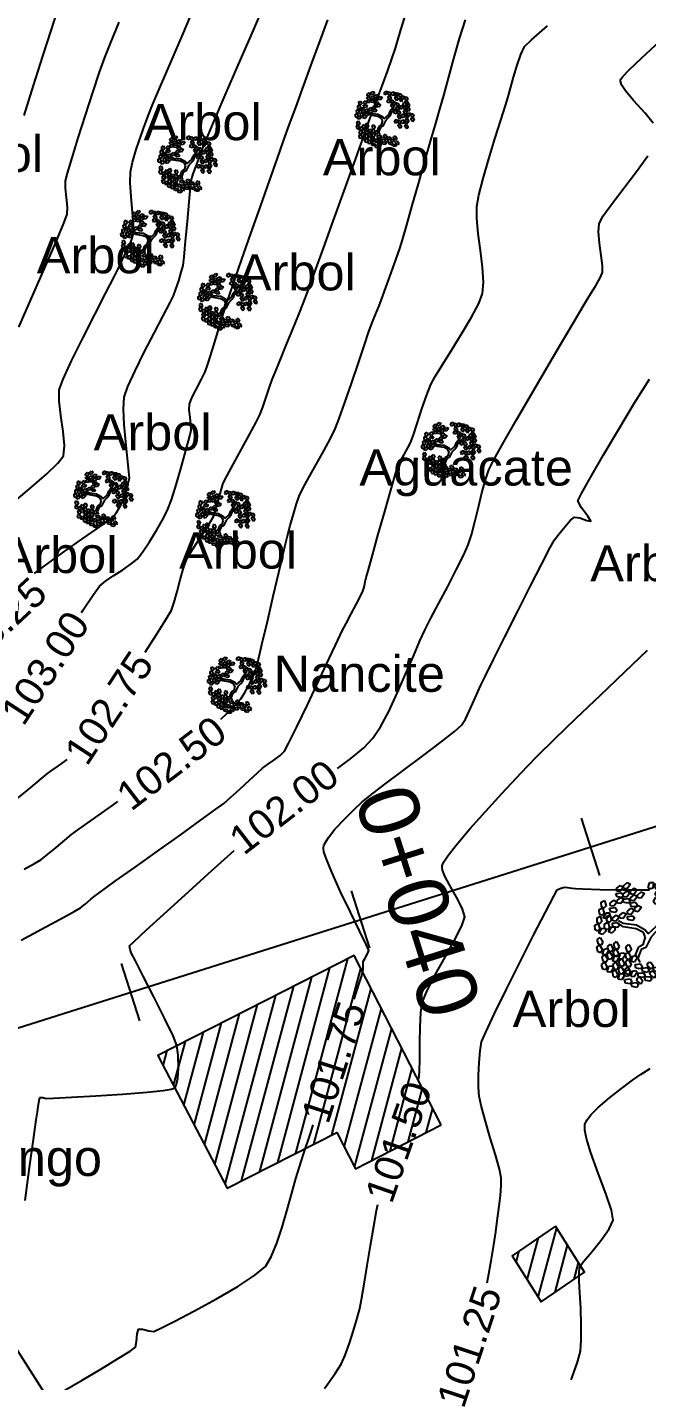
# Model space of a CAD drawing. Header units: millimetres. Extents: x 605578 to 606222, y 1311008 to 1311323.
# Drawn here: x 605721 to 605746.7, y 1311108.5 to 1311164.7 of the extents above; entities that cross this region are included whole.
import ezdxf
from ezdxf.enums import TextEntityAlignment as Align

# ---------------------------------------------------------------- set-up
doc = ezdxf.new("R2010")
doc.units = ezdxf.units.MM
doc.header["$LTSCALE"] = 0.0254
doc.header["$MEASUREMENT"] = 0
for name, color, linetype in [('ALINEACION 1', 4, 'Continuous'), ('ARBOL', 3, 'Continuous'), ('CASA', 4, 'Continuous'), ('CONT-MJR', 30, 'Continuous'), ('CONT-MNR', 56, 'Continuous'), ('PBASE', 3, 'Continuous'), ('STALBL', 5, 'Continuous'), ('TEXTO ARB', 7, 'Continuous')]:
    doc.layers.add(name, color=color, linetype=linetype)
doc.styles.add('CURVAS DE NIVEL', font='arial.ttf', dxfattribs={"height": 1.2})
doc.styles.add('ESTACION', font='arial.ttf', dxfattribs={"height": 2.5})
doc.styles.add('PI', font='arial.ttf', dxfattribs={"height": 2})
pattern_1 = [(75, (0, 0), (-0.60370364143, 0.1617619032), [])]

# ---------------------------------------------------------------- blocks, each defined once
blk = doc.blocks.new('sta_tic')
blk.add_line((0, -0.04165), (0, 0.04165))
blk = doc.blocks.new('lbl_tic')
blk.add_line((0, -0.04165), (0, 0.04165))
blk = doc.blocks.new('*U15')
at = {"layer": 'CONT-MJR', "elevation": 101, "flags": 128}
blk.add_lwpolyline([(605743.53, 1311108.543), (605743.571, 1311108.647), (605743.795, 1311109.277), (605743.917, 1311109.729), (605743.952, 1311110.188), (605743.95, 1311110.818), (605743.927, 1311111.51), (605743.894, 1311112.153), (605743.866, 1311112.639), (605743.856, 1311112.857), (605743.865, 1311112.99), (605743.883, 1311113.155), (605743.912, 1311113.282), (605744.059, 1311113.467), (605744.383, 1311113.85), (605744.77, 1311114.329), (605745.105, 1311114.801), (605745.273, 1311115.163), (605745.202, 1311115.577), (605744.969, 1311116.271), (605744.657, 1311117.11), (605744.352, 1311117.958), (605744.17, 1311118.552), (605744.099, 1311118.902), (605744.092, 1311119.074), (605744.103, 1311119.138), (605744.123, 1311119.196), (605744.192, 1311119.322), (605744.352, 1311119.532), (605744.653, 1311119.84), (605745.116, 1311120.241), (605745.613, 1311120.628), (605746.075, 1311120.965), (605746.432, 1311121.217), (605746.811, 1311121.452)], dxfattribs=at)
blk = doc.blocks.new('*U18')
at = {"layer": 'CONT-MNR', "elevation": 101.25, "flags": 128}
blk.add_lwpolyline([(605740.053, 1311112.566), (605740.093, 1311112.781), (605740.212, 1311113.47), (605740.32, 1311114.133), (605740.405, 1311114.681), (605740.454, 1311115.022), (605740.497, 1311115.34), (605740.55, 1311115.75), (605740.599, 1311116.19), (605740.631, 1311116.599), (605740.63, 1311116.914), (605740.553, 1311117.276), (605740.387, 1311117.87), (605740.177, 1311118.584), (605739.965, 1311119.305), (605739.795, 1311119.918), (605739.71, 1311120.311), (605739.689, 1311120.687), (605739.69, 1311121.177), (605739.712, 1311121.702), (605739.755, 1311122.187), (605739.818, 1311122.555), (605739.986, 1311122.961), (605740.353, 1311123.736), (605740.852, 1311124.751), (605741.415, 1311125.875), (605741.974, 1311126.98), (605742.462, 1311127.934), (605742.812, 1311128.608), (605742.956, 1311128.872), (605743.101, 1311128.935), (605743.26, 1311128.972), (605743.385, 1311128.963), (605743.566, 1311128.938), (605743.714, 1311128.923), (605744.012, 1311128.908), (605744.719, 1311128.881), (605745.69, 1311128.861), (605746.777, 1311128.869)], dxfattribs=at)
at = {"layer": 'CONT-MNR', "color": 2, "insert": (605739.314, 1311109.919, 101.25), "char_height": 1.2, "attachment_point": 5, "rotation": 71.7609, "style": 'CURVAS DE NIVEL'}
blk.add_mtext('{101.25}', dxfattribs=at)
blk = doc.blocks.new('*U22')
at = {"layer": 'CONT-MJR', "elevation": 101.5, "flags": 128}
for points in [[(605737.215, 1311121.019), (605737.241, 1311121.321), (605737.252, 1311121.875), (605737.256, 1311122.522), (605737.266, 1311123.183), (605737.298, 1311123.776), (605737.365, 1311124.222), (605737.557, 1311124.691), (605737.897, 1311125.34), (605738.304, 1311126.069), (605738.697, 1311126.78), (605738.995, 1311127.373), (605739.116, 1311127.747), (605739.017, 1311128.105), (605738.774, 1311128.569), (605738.487, 1311129.067), (605738.293, 1311129.438), (605738.202, 1311129.677), (605738.18, 1311129.808), (605738.182, 1311129.863), (605738.194, 1311129.906), (605738.252, 1311130.024), (605738.419, 1311130.273), (605738.763, 1311130.716), (605739.334, 1311131.391), (605739.99, 1311132.131), (605740.653, 1311132.861), (605741.249, 1311133.504), (605741.7, 1311133.985), (605742.139, 1311134.429), (605742.849, 1311135.124), (605743.744, 1311135.99), (605744.741, 1311136.948), (605745.753, 1311137.915), (605746.694, 1311138.814)], [(605733.305, 1311108.184), (605733.749, 1311108.802), (605734, 1311109.19), (605734.162, 1311109.56), (605734.339, 1311110.054), (605734.511, 1311110.592), (605734.659, 1311111.098), (605734.765, 1311111.492), (605734.842, 1311111.872), (605734.95, 1311112.502), (605735.079, 1311113.283), (605735.215, 1311114.117), (605735.346, 1311114.908), (605735.46, 1311115.557), (605735.513, 1311115.812)]]:
    blk.add_lwpolyline(points, dxfattribs=at)
at = {"layer": 'CONT-MJR', "color": 2, "insert": (605736.379, 1311118.41, 101.5), "char_height": 1.2, "attachment_point": 5, "rotation": 70.7112, "style": 'CURVAS DE NIVEL'}
blk.add_mtext('{101.50}', dxfattribs=at)
blk = doc.blocks.new('*U24')
at = {"layer": 'CONT-MNR', "elevation": 101.75, "flags": 128}
for points in [[(605734.533, 1311124.334), (605734.589, 1311124.505), (605734.808, 1311125.185), (605734.892, 1311125.457), (605734.9, 1311125.59), (605734.901, 1311125.758), (605734.913, 1311125.89), (605734.983, 1311126.027), (605735.088, 1311126.208), (605735.144, 1311126.355), (605735.037, 1311126.6), (605734.759, 1311127.168), (605734.381, 1311127.937), (605733.972, 1311128.788), (605733.602, 1311129.6), (605733.381, 1311130.142), (605733.282, 1311130.445), (605733.256, 1311130.583), (605733.257, 1311130.63), (605733.27, 1311130.688), (605733.324, 1311130.818), (605733.465, 1311131.044), (605733.736, 1311131.38), (605734.143, 1311131.815), (605734.546, 1311132.21), (605734.857, 1311132.505), (605735.196, 1311132.783), (605735.803, 1311133.247), (605736.567, 1311133.82), (605737.377, 1311134.426), (605738.124, 1311134.991), (605738.696, 1311135.439), (605738.983, 1311135.694), (605739.145, 1311135.952), (605739.321, 1311136.31), (605739.496, 1311136.706), (605739.655, 1311137.078), (605739.784, 1311137.363), (605739.961, 1311137.718), (605740.315, 1311138.427), (605740.787, 1311139.368), (605741.318, 1311140.423), (605741.848, 1311141.472), (605742.317, 1311142.394), (605742.665, 1311143.07), (605742.834, 1311143.38), (605743.013, 1311143.621), (605743.264, 1311143.927), (605743.51, 1311144.198), (605743.671, 1311144.331), (605743.893, 1311144.293), (605744.181, 1311144.193), (605744.345, 1311144.166), (605744.225, 1311144.366), (605743.961, 1311144.716), (605743.814, 1311145.005), (605743.954, 1311145.303), (605744.33, 1311145.976), (605744.871, 1311146.906), (605745.505, 1311147.975), (605746.163, 1311149.065), (605746.774, 1311150.057)], [(605722.539, 1311108.114), (605723.259, 1311108.526), (605724.025, 1311108.979), (605724.723, 1311109.404), (605725.239, 1311109.732), (605725.461, 1311109.893), (605725.515, 1311110.131), (605725.538, 1311110.454), (605725.588, 1311110.647), (605725.76, 1311110.642), (605726.017, 1311110.576), (605726.222, 1311110.548), (605726.49, 1311110.668), (605727.096, 1311110.97), (605727.918, 1311111.398), (605728.828, 1311111.896), (605729.704, 1311112.407), (605730.419, 1311112.876), (605730.85, 1311113.245), (605731.093, 1311113.647), (605731.328, 1311114.211), (605731.552, 1311114.877), (605731.76, 1311115.586), (605731.95, 1311116.279), (605732.119, 1311116.896), (605732.264, 1311117.378), (605732.434, 1311117.894), (605732.717, 1311118.758), (605732.834, 1311119.114)]]:
    blk.add_lwpolyline(points, dxfattribs=at)
at = {"layer": 'CONT-MNR', "color": 2, "insert": (605733.685, 1311121.723, 101.75), "char_height": 1.2, "attachment_point": 5, "rotation": 71.9597, "style": 'CURVAS DE NIVEL'}
blk.add_mtext('{101.75}', dxfattribs=at)
blk = doc.blocks.new('*U25')
at = {"layer": 'CONT-MJR', "elevation": 102, "flags": 128}
for points in [[(605733.844, 1311133.902), (605734.39, 1311134.313), (605734.929, 1311134.761), (605735.313, 1311135.153), (605735.624, 1311135.622), (605735.966, 1311136.269), (605736.321, 1311137.021), (605736.668, 1311137.807), (605736.988, 1311138.553), (605737.261, 1311139.19), (605737.467, 1311139.643), (605737.717, 1311140.132), (605738.047, 1311140.762), (605738.412, 1311141.456), (605738.766, 1311142.14), (605739.063, 1311142.738), (605739.258, 1311143.176), (605739.393, 1311143.592), (605739.535, 1311144.133), (605739.683, 1311144.737), (605739.832, 1311145.339), (605739.979, 1311145.878), (605740.12, 1311146.29), (605740.327, 1311146.698), (605740.729, 1311147.419), (605741.267, 1311148.361), (605741.885, 1311149.428), (605742.527, 1311150.528), (605743.136, 1311151.565), (605743.654, 1311152.446), (605744.026, 1311153.077), (605744.193, 1311153.362), (605744.343, 1311153.602), (605744.54, 1311153.91), (605744.722, 1311154.222), (605744.827, 1311154.473), (605744.825, 1311154.747), (605744.772, 1311155.186), (605744.706, 1311155.691), (605744.665, 1311156.166), (605744.688, 1311156.512), (605744.861, 1311156.82), (605745.23, 1311157.335), (605745.715, 1311157.977), (605746.233, 1311158.664), (605746.703, 1311159.317)], [(605746.934, 1311160.677), (605746.594, 1311161.083), (605746.114, 1311161.616), (605745.785, 1311162.013), (605745.624, 1311162.268), (605745.577, 1311162.407), (605745.576, 1311162.466), (605745.588, 1311162.498), (605745.668, 1311162.607), (605745.917, 1311162.871), (605746.457, 1311163.388), (605747.405, 1311164.248)], [(605720.886, 1311115.978), (605721.077, 1311117.345), (605721.239, 1311118.506), (605721.353, 1311119.323), (605721.4, 1311119.656), (605721.429, 1311119.867), (605721.467, 1311120.122), (605721.501, 1311120.258), (605721.627, 1311120.245), (605721.769, 1311120.216), (605722.068, 1311120.228), (605722.81, 1311120.264), (605723.82, 1311120.32), (605724.927, 1311120.391), (605725.956, 1311120.472), (605726.608, 1311120.543), (605726.939, 1311120.597), (605727.063, 1311120.633), (605727.093, 1311120.651), (605727.122, 1311120.69), (605727.169, 1311120.805), (605727.218, 1311121.053), (605727.245, 1311121.468), (605727.233, 1311122.004), (605727.187, 1311122.405), (605727.023, 1311122.812), (605726.671, 1311123.546), (605726.228, 1311124.431), (605725.789, 1311125.291), (605725.45, 1311125.949), (605725.307, 1311126.23), (605725.249, 1311126.391), (605725.222, 1311126.546), (605725.41, 1311126.729), (605725.911, 1311127.192), (605726.643, 1311127.862), (605727.527, 1311128.665), (605728.481, 1311129.529), (605729.426, 1311130.38), (605729.555, 1311130.495)]]:
    blk.add_lwpolyline(points, dxfattribs=at)
at = {"layer": 'CONT-MJR', "color": 2, "insert": (605731.621, 1311132.3, 102), "char_height": 1.2, "attachment_point": 5, "rotation": 37.7369, "style": 'CURVAS DE NIVEL'}
blk.add_mtext('{102.00}', dxfattribs=at)
blk = doc.blocks.new('*U26')
at = {"layer": 'CONT-MNR', "elevation": 102.25, "flags": 128}
blk.add_lwpolyline([(605720.73, 1311126.775), (605721.57, 1311127.234), (605722.341, 1311127.654), (605722.919, 1311127.971), (605723.181, 1311128.119), (605723.376, 1311128.273), (605723.611, 1311128.474), (605723.803, 1311128.633), (605724.057, 1311128.816), (605724.641, 1311129.234), (605725.45, 1311129.811), (605726.376, 1311130.471), (605727.313, 1311131.141), (605728.154, 1311131.745), (605728.793, 1311132.208), (605729.123, 1311132.454), (605729.415, 1311132.705), (605729.794, 1311133.048), (605730.188, 1311133.411), (605730.524, 1311133.722), (605730.731, 1311133.907), (605730.934, 1311134.059), (605731.202, 1311134.249), (605731.462, 1311134.443), (605731.644, 1311134.612), (605731.816, 1311134.931), (605732.155, 1311135.624), (605732.596, 1311136.545), (605733.07, 1311137.55), (605733.514, 1311138.493), (605733.86, 1311139.229), (605734.042, 1311139.611), (605734.197, 1311139.911), (605734.408, 1311140.313), (605734.628, 1311140.73), (605734.806, 1311141.072), (605734.894, 1311141.254), (605734.942, 1311141.425), (605734.989, 1311141.642), (605735.028, 1311141.817), (605735.107, 1311142.101), (605735.288, 1311142.749), (605735.534, 1311143.618), (605735.802, 1311144.566), (605736.055, 1311145.448), (605736.251, 1311146.121), (605736.352, 1311146.441), (605736.458, 1311146.657), (605736.611, 1311146.928), (605736.764, 1311147.199), (605736.874, 1311147.414), (605736.977, 1311147.702), (605737.144, 1311148.214), (605737.343, 1311148.825), (605737.543, 1311149.407), (605737.711, 1311149.835), (605737.894, 1311150.167), (605738.209, 1311150.677), (605738.601, 1311151.299), (605739.016, 1311151.969), (605739.4, 1311152.619), (605739.7, 1311153.186), (605739.861, 1311153.604), (605739.896, 1311154.077), (605739.854, 1311154.698), (605739.77, 1311155.394), (605739.679, 1311156.094), (605739.615, 1311156.725), (605739.614, 1311157.213), (605739.705, 1311157.688), (605739.884, 1311158.376), (605740.118, 1311159.185), (605740.372, 1311160.021), (605740.612, 1311160.791), (605740.806, 1311161.401), (605740.919, 1311161.758), (605741.02, 1311162.117), (605741.145, 1311162.583), (605741.289, 1311163.079), (605741.443, 1311163.526), (605741.6, 1311163.849), (605741.89, 1311164.133), (605742.546, 1311164.705)], dxfattribs=at)
blk = doc.blocks.new('*U27')
at = {"layer": 'CONT-MJR', "elevation": 102.5, "flags": 128}
for points in [[(605729.005, 1311135.953), (605729.235, 1311136.174), (605729.627, 1311136.564), (605729.832, 1311136.787), (605729.986, 1311137.029), (605730.163, 1311137.357), (605730.327, 1311137.692), (605730.44, 1311137.958), (605730.535, 1311138.312), (605730.711, 1311139.043), (605730.936, 1311140.003), (605731.178, 1311141.048), (605731.405, 1311142.029), (605731.584, 1311142.802), (605731.684, 1311143.218), (605731.771, 1311143.554), (605731.885, 1311143.987), (605732.012, 1311144.45), (605732.139, 1311144.877), (605732.253, 1311145.203), (605732.404, 1311145.512), (605732.655, 1311145.971), (605732.96, 1311146.514), (605733.275, 1311147.076), (605733.553, 1311147.59), (605733.75, 1311147.99), (605733.916, 1311148.417), (605734.151, 1311149.08), (605734.423, 1311149.873), (605734.699, 1311150.691), (605734.945, 1311151.429), (605735.129, 1311151.981), (605735.219, 1311152.243), (605735.324, 1311152.505), (605735.458, 1311152.829), (605735.564, 1311153.09), (605735.665, 1311153.36), (605735.85, 1311153.858), (605736.07, 1311154.46), (605736.279, 1311155.041), (605736.428, 1311155.477), (605736.536, 1311155.834), (605736.714, 1311156.452), (605736.941, 1311157.253), (605737.198, 1311158.158), (605737.461, 1311159.089), (605737.712, 1311159.968), (605737.927, 1311160.716), (605738.088, 1311161.256), (605738.249, 1311161.822), (605738.443, 1311162.542), (605738.662, 1311163.349), (605738.902, 1311164.179), (605739.156, 1311164.964)], [(605720.844, 1311129.729), (605721.274, 1311129.956), (605721.535, 1311130.107), (605721.821, 1311130.328), (605722.178, 1311130.628), (605722.533, 1311130.932), (605722.813, 1311131.163), (605723.123, 1311131.387), (605723.73, 1311131.817), (605724.522, 1311132.377), (605724.732, 1311132.525)]]:
    blk.add_lwpolyline(points, dxfattribs=at)
at = {"layer": 'CONT-MJR', "color": 2, "insert": (605726.958, 1311134.122, 102.5), "char_height": 1.2, "attachment_point": 5, "rotation": 37.405, "style": 'CURVAS DE NIVEL'}
blk.add_mtext('{102.50}', dxfattribs=at)
blk = doc.blocks.new('*U29')
at = {"layer": 'CONT-MNR', "elevation": 102.75, "flags": 128}
for points in [[(605725.867, 1311138.719), (605726.342, 1311139.46), (605726.754, 1311140.118), (605726.956, 1311140.468), (605727.075, 1311140.802), (605727.198, 1311141.247), (605727.321, 1311141.729), (605727.443, 1311142.174), (605727.56, 1311142.509), (605727.74, 1311142.837), (605728.007, 1311143.257), (605728.299, 1311143.698), (605728.551, 1311144.086), (605728.702, 1311144.348), (605728.803, 1311144.647), (605728.908, 1311145.043), (605729.012, 1311145.44), (605729.108, 1311145.741), (605729.253, 1311146.032), (605729.525, 1311146.536), (605729.861, 1311147.147), (605730.198, 1311147.759), (605730.474, 1311148.268), (605730.626, 1311148.566), (605730.746, 1311148.883), (605730.886, 1311149.298), (605731.022, 1311149.714), (605731.133, 1311150.035), (605731.252, 1311150.332), (605731.46, 1311150.839), (605731.719, 1311151.468), (605731.991, 1311152.128), (605732.237, 1311152.731), (605732.418, 1311153.186), (605732.593, 1311153.658), (605732.888, 1311154.466), (605733.259, 1311155.489), (605733.664, 1311156.61), (605734.06, 1311157.708), (605734.404, 1311158.664), (605734.654, 1311159.36), (605734.767, 1311159.675), (605734.846, 1311159.898), (605734.947, 1311160.186), (605735.047, 1311160.474), (605735.126, 1311160.698), (605735.239, 1311161.003), (605735.445, 1311161.556), (605735.692, 1311162.221), (605735.927, 1311162.861), (605736.099, 1311163.341), (605736.242, 1311163.789), (605736.473, 1311164.541), (605736.757, 1311165.471)], [(605720.608, 1311132.679), (605721.122, 1311133.109), (605721.57, 1311133.484), (605721.823, 1311133.693), (605722.018, 1311133.834), (605722.274, 1311134.013), (605722.525, 1311134.19), (605722.636, 1311134.274)]]:
    blk.add_lwpolyline(points, dxfattribs=at)
at = {"layer": 'CONT-MNR', "color": 2, "insert": (605724.368, 1311136.419, 102.75), "char_height": 1.2, "attachment_point": 5, "rotation": 56.6043, "style": 'CURVAS DE NIVEL'}
blk.add_mtext('{102.75}', dxfattribs=at)
blk = doc.blocks.new('*U31')
at = {"layer": 'CONT-MJR', "elevation": 103, "flags": 128}
blk.add_lwpolyline([(605723.221, 1311140.371), (605723.264, 1311140.437), (605723.721, 1311141.117), (605723.975, 1311141.461), (605724.222, 1311141.665), (605724.567, 1311141.901), (605724.945, 1311142.147), (605725.289, 1311142.384), (605725.533, 1311142.59), (605725.755, 1311142.876), (605726.044, 1311143.309), (605726.351, 1311143.805), (605726.624, 1311144.281), (605726.813, 1311144.653), (605726.958, 1311145.049), (605727.152, 1311145.668), (605727.363, 1311146.388), (605727.558, 1311147.087), (605727.705, 1311147.642), (605727.769, 1311147.933), (605727.764, 1311148.168), (605727.729, 1311148.474), (605727.697, 1311148.779), (605727.702, 1311149.01), (605727.806, 1311149.273), (605728.001, 1311149.654), (605728.21, 1311150.05), (605728.357, 1311150.359), (605728.466, 1311150.679), (605728.644, 1311151.244), (605728.852, 1311151.917), (605729.05, 1311152.565), (605729.198, 1311153.052), (605729.257, 1311153.246), (605729.281, 1311153.308), (605729.36, 1311153.536), (605729.573, 1311154.146), (605729.882, 1311155.031), (605730.251, 1311156.087), (605730.643, 1311157.207), (605731.021, 1311158.285), (605731.349, 1311159.215), (605731.589, 1311159.891), (605731.816, 1311160.518), (605732.109, 1311161.325), (605732.443, 1311162.242), (605732.794, 1311163.2), (605733.136, 1311164.129), (605733.443, 1311164.958)], dxfattribs=at)
at = {"layer": 'CONT-MJR', "color": 2, "insert": (605721.724, 1311138.078, 103), "char_height": 1.2, "attachment_point": 5, "rotation": 56.8914, "style": 'CURVAS DE NIVEL'}
blk.add_mtext('{103.00}', dxfattribs=at)
blk = doc.blocks.new('*U32')
at = {"layer": 'CONT-MNR', "elevation": 103.25, "flags": 128}
blk.add_lwpolyline([(605721.274, 1311141.991), (605721.359, 1311142.062), (605721.885, 1311142.452), (605722.543, 1311142.922), (605723.235, 1311143.409), (605723.863, 1311143.848), (605724.33, 1311144.178), (605724.538, 1311144.336), (605724.672, 1311144.516), (605724.82, 1311144.757), (605724.925, 1311144.958), (605724.994, 1311145.143), (605725.084, 1311145.424), (605725.167, 1311145.719), (605725.213, 1311145.948), (605725.197, 1311146.225), (605725.139, 1311146.76), (605725.065, 1311147.445), (605725.001, 1311148.17), (605724.972, 1311148.827), (605725.003, 1311149.306), (605725.155, 1311149.748), (605725.451, 1311150.403), (605725.832, 1311151.174), (605726.241, 1311151.966), (605726.619, 1311152.684), (605726.907, 1311153.232), (605727.046, 1311153.513), (605727.144, 1311153.783), (605727.26, 1311154.136), (605727.367, 1311154.491), (605727.438, 1311154.769), (605727.481, 1311155.12), (605727.546, 1311155.781), (605727.621, 1311156.593), (605727.694, 1311157.395), (605727.754, 1311158.028), (605727.789, 1311158.332), (605727.862, 1311158.569), (605727.968, 1311158.858), (605728.053, 1311159.084), (605728.13, 1311159.3), (605728.228, 1311159.568), (605728.31, 1311159.782), (605728.435, 1311160.075), (605728.742, 1311160.793), (605729.188, 1311161.829), (605729.726, 1311163.079), (605730.311, 1311164.436), (605730.898, 1311165.796)], dxfattribs=at)
at = {"layer": 'CONT-MNR', "color": 2, "insert": (605719.614, 1311139.743, 103.25), "char_height": 1.2, "attachment_point": 5, "rotation": 42.8586, "style": 'CURVAS DE NIVEL'}
blk.add_mtext('{103.25}', dxfattribs=at)
blk = doc.blocks.new('*U33')
at = {"layer": 'CONT-MJR', "elevation": 103.5, "flags": 128}
blk.add_lwpolyline([(605720.527, 1311145.051), (605721.173, 1311145.588), (605721.775, 1311146.114), (605722.24, 1311146.565), (605722.475, 1311146.873), (605722.527, 1311147.295), (605722.473, 1311147.886), (605722.376, 1311148.538), (605722.299, 1311149.146), (605722.305, 1311149.603), (605722.47, 1311150.049), (605722.818, 1311150.806), (605723.278, 1311151.745), (605723.775, 1311152.732), (605724.239, 1311153.637), (605724.594, 1311154.33), (605724.77, 1311154.679), (605724.918, 1311154.985), (605725.108, 1311155.379), (605725.283, 1311155.777), (605725.384, 1311156.092), (605725.387, 1311156.432), (605725.344, 1311156.979), (605725.287, 1311157.611), (605725.247, 1311158.209), (605725.255, 1311158.653), (605725.343, 1311159.059), (605725.497, 1311159.577), (605725.684, 1311160.131), (605725.868, 1311160.644), (605726.015, 1311161.04), (605726.177, 1311161.435), (605726.501, 1311162.203), (605726.942, 1311163.235), (605727.453, 1311164.424), (605727.987, 1311165.661)], dxfattribs=at)
blk = doc.blocks.new('*U35')
at = {"layer": 'CONT-MNR', "elevation": 103.75, "flags": 128}
blk.add_lwpolyline([(605720.623, 1311152.214), (605721.154, 1311153.418), (605721.688, 1311154.635), (605722.157, 1311155.717), (605722.495, 1311156.519), (605722.636, 1311156.892), (605722.642, 1311157.19), (605722.607, 1311157.582), (605722.568, 1311157.975), (605722.566, 1311158.276), (605722.647, 1311158.596), (605722.834, 1311159.228), (605723.093, 1311160.067), (605723.392, 1311161.009), (605723.698, 1311161.948), (605723.978, 1311162.78), (605724.198, 1311163.4), (605724.442, 1311164.02), (605724.788, 1311164.854)], dxfattribs=at)
blk = doc.blocks.new('*U37')
at = {"layer": 'CONT-MJR', "elevation": 104, "flags": 128}
blk.add_lwpolyline([(605720.846, 1311160.983), (605721.242, 1311162.234), (605721.628, 1311163.451), (605721.971, 1311164.52), (605722.233, 1311165.328)], dxfattribs=at)
blk = doc.blocks.new('L', base_point=(1.368, 0.591))
for p, q in [((1.275, 0.567), (1.306, 0.592)), ((1.281, 0.65), (1.312, 0.675)), ((1.294, 0.6), (1.281, 0.65)), ((1.322, 0.591), (1.294, 0.6)), ((1.306, 0.592), (1.336, 0.538)), ((1.312, 0.675), (1.342, 0.621)), ((1.342, 0.621), (1.322, 0.591)), ((1.288, 0.517), (1.275, 0.567)), ((1.317, 0.508), (1.288, 0.517)), ((1.336, 0.538), (1.317, 0.508)), ((1.337, 0.489), (1.356, 0.548)), ((1.376, 0.484), (1.337, 0.489)), ((1.356, 0.548), (1.391, 0.554)), ((1.404, 0.527), (1.376, 0.484)), ((1.391, 0.554), (1.404, 0.527))]:
    blk.add_line(p, q)
blk = doc.blocks.new('TREE-11')
for p, q in [((-28.6, 13.3), (-35.2, 17.7)), ((-28.6, 17.4), (-34.8, 21.1)), ((15.2, 14.4), (18.6, 22.5)), ((18.6, 22.5), (21.7, 27.4)), ((19.3, 12.6), (22.4, 21.4)), ((21.7, 27.4), (25.2, 29.6)), ((22.4, 21.4), (27.6, 27.7)), ((25.2, 29.6), (26.6, 33.6)), ((27.6, 27.7), (33.5, 29.6)), ((-11.4, 15.2), (-28.6, 17.4)), ((-11.7, 10.3), (-28.6, 13.3)), ((-2.4, 5.5), (-11.7, 10.3)), ((0, 8.9), (-11.4, 15.2)), ((0, 0), (-3.1, -10.3)), ((0, 0), (-2.4, 5.5)), ((3.8, 4.1), (0, 8.9)), ((3.8, 4.1), (15.2, 14.4)), ((7.2, -0.7), (13.8, 6.7)), ((13.8, 6.7), (19.3, 12.6)), ((-9, -14), (-13.8, -25.9)), ((-5.2, -16.3), (-9.7, -27.7)), ((-3.1, -10.3), (-9, -14)), ((0.7, -13.7), (-5.2, -16.3)), ((7.2, -0.7), (0.7, -13.7)), ((-9.7, -27.7), (-6.9, -33.6))]:
    blk.add_line(p, q)
for p, xscale, yscale, zscale, rotation in [((-25.5, 58.4), 120, 120, 120, 295.0165150851705), ((9.3, 58.4), 119.9999999999999, 119.9999999999999, 119.9999999999999, 190.1248425347957), ((25.5, 56.6), 119.9999999999999, 119.9999999999999, 119.9999999999999, 190.1248425347957), ((-33.8, 39.2), 120, 120, 120, 295.0165150851705), ((-16.6, 51), 120, 120, 120, 295.0165150851705), ((-7.2, 46.2), 120, 120, 120, 295.0165150851705), ((16.6, 38.8), 119.9999999999999, 119.9999999999999, 119.9999999999999, 190.1248425347957), ((36.2, 54.3), 119.9999999999999, 119.9999999999999, 119.9999999999999, 190.1248425347957), ((50.4, 46.6), 119.9999999999999, 119.9999999999999, 119.9999999999999, 190.1248425347957), ((-48.6, 36.2), 119.9999999999998, 119.9999999999998, 119.9999999999998, 347.8021081598379), ((-11, 28.5), 120, 120, 120, 295.0165150851705), ((29.3, 32.2), 119.9999999999999, 119.9999999999999, 119.9999999999999, 190.1248425347957), ((46.9, 23.7), 119.9999999999999, 119.9999999999999, 119.9999999999999, 190.1248425347957), ((54.5, 31), 119.9999999999999, 119.9999999999999, 119.9999999999999, 190.1248425347957), ((-54.2, 15.9), 119.9999999999998, 119.9999999999998, 119.9999999999998, 347.8021081598379), ((-41.7, 17.7), 119.9999999999998, 119.9999999999998, 119.9999999999998, 347.8021081598379), ((-30.7, 19.6), 120, 120, 120, 295.0165150851705), ((32.8, 12.2), 119.9999999999999, 119.9999999999999, 119.9999999999999, 190.1248425347957), ((64.9, 5.9), 119.9999999999999, 119.9999999999999, 119.9999999999999, 190.1248425347957), ((34.1, -10.3), 119.9999999999999, 119.9999999999999, 119.9999999999999, 190.1248425347957), ((50, -11.1), 119.9999999999999, 119.9999999999999, 119.9999999999999, 190.1248425347957), ((51.7, 3), 119.9999999999999, 119.9999999999999, 119.9999999999999, 190.1248425347957), ((-1.4, -34), 119.9999999999998, 119.9999999999998, 119.9999999999998, 66.16076666471409), ((22.4, -38.1), 119.9999999999998, 119.9999999999998, 119.9999999999998, 66.16076666471409), ((-15.2, -53.6), 119.9999999999998, 119.9999999999998, 119.9999999999998, 66.16076666471409), ((2.1, -45.5), 119.9999999999998, 119.9999999999998, 119.9999999999998, 66.16076666471409), ((26.9, -50.6), 119.9999999999998, 119.9999999999998, 119.9999999999998, 66.16076666471409)]:
    blk.add_blockref('L', p, dxfattribs=dict(xscale=xscale, yscale=yscale, zscale=zscale, rotation=rotation))
at = {"xscale": 120, "yscale": 120, "zscale": 120}
for p in [(-52.1, -10.7), (-38.6, -19.6), (-30.7, -16.3), (-14.8, -20), (-45.9, -33.3), (-31.7, -43.2), (-23.8, -38.8), (-15.2, -39.5)]:
    blk.add_blockref('L', p, dxfattribs=at)

msp = doc.modelspace()

# ---------------------------------------------------------------- hatches: boundary and pattern name
at = {"layer": 'CASA'}
h = msp.add_hatch(dxfattribs=at)
h.set_pattern_fill('ANSI31', color=256, scale=5, angle=30, style=0)
h.set_pattern_definition(pattern_1)
h.paths.add_polyline_path([(605734.55, 1311126.123), (605734.501, 1311126.123), (605726.409, 1311122.009), (605726.409, 1311121.961), (605729.255, 1311116.51), (605729.304, 1311116.51), (605733.811, 1311118.801), (605734.585, 1311117.293), (605738.124, 1311119.109), (605738.124, 1311119.158)])
h.paths.add_polyline_path([(605726.449, 1311121.948), (605726.788, 1311121.948), (605726.788, 1311121.826), (605726.449, 1311121.826)], flags=24)
h.paths.add_polyline_path([(605726.449, 1311122.06), (605726.813, 1311122.06), (605726.813, 1311121.938), (605726.449, 1311121.938)], flags=25)
h.paths.add_polyline_path([(605726.449, 1311122.172), (605726.667, 1311122.172), (605726.667, 1311122.05), (605726.449, 1311122.05)], flags=25)
h.paths.add_polyline_path([(605729.325, 1311116.663), (605729.543, 1311116.663), (605729.543, 1311116.541), (605729.325, 1311116.541)], flags=24)
h = msp.add_hatch(dxfattribs=at)
h.set_pattern_fill('ANSI31', color=256, scale=5, angle=30, style=0)
h.set_pattern_definition(pattern_1)
h.paths.add_polyline_path([(605742.895, 1311114.897), (605742.853, 1311114.897), (605741.084, 1311113.683), (605742.271, 1311111.798), (605742.313, 1311111.798), (605744.062, 1311112.998), (605744.062, 1311113.044)])
h.paths.add_polyline_path([(605742.942, 1311114.865), (605743.446, 1311114.865), (605743.446, 1311114.745), (605742.942, 1311114.745)], flags=25)
h.paths.add_polyline_path([(605742.344, 1311111.951), (605742.498, 1311111.951), (605742.498, 1311111.829), (605742.344, 1311111.829)], flags=24)

# ---------------------------------------------------------------- linework, layer by layer
at = {"elevation": 100}
msp.add_lwpolyline([(605737, 1311085), (605730.239, 1311094.578), (605715.095, 1311118.346), (605708.496, 1311128.518), (605701.302, 1311139.56), (605686.995, 1311161.615), (605683.616, 1311169.584), (605687.243, 1311171.475), (605697.183, 1311174.09), (605715.174, 1311177.415), (605737.986, 1311182.032), (605766.921, 1311187.096), (605797.647, 1311192.781), (605804.598, 1311168.792), (605816.791, 1311128.427), (605821.506, 1311113.224), (605786.846, 1311101.683), (605779.556, 1311099.323), (605763.645, 1311093.947)], close=True, dxfattribs=at)
at = {"layer": 'ALINEACION 1'}
msp.add_lwpolyline([(605696.662, 1311115.58), (605808.16, 1311150.828)], dxfattribs=at)
at = {"layer": 'CASA'}
for points in [[(605738.144, 1311119.119), (605734.54, 1311126.143), (605726.389, 1311121.999), (605729.265, 1311116.49), (605733.811, 1311118.801), (605734.585, 1311117.293), (605738.144, 1311119.119)], [(605742.882, 1311114.917), (605741.084, 1311113.683), (605742.284, 1311111.778), (605744.082, 1311113.012), (605742.882, 1311114.917)]]:
    msp.add_lwpolyline(points, dxfattribs=at)
at = {"layer": 'PBASE'}
msp.add_line((605738.144, 1311119.119), (605734.54, 1311126.143), dxfattribs=at)

# ---------------------------------------------------------------- block references
at = {"layer": 'ARBOL'}
for p, xscale, yscale, zscale in [((605735.712, 1311160.776), 0.017145, 0.017145, 0.017145), ((605727.535, 1311158.911), 0.017145, 0.017145, 0.017145), ((605725.99, 1311155.827), 0.017145, 0.017145, 0.017145), ((605729.194, 1311153.213), 0.017145, 0.017145, 0.017145), ((605738.464, 1311147.035), 0.017145, 0.017145, 0.017145), ((605724.044, 1311145.02), 0.017145, 0.017145, 0.017145), ((605729.105, 1311144.202), 0.017145, 0.017145, 0.017145), ((605729.591, 1311137.308), 0.017145, 0.017145, 0.017145), ((605746.601, 1311126.915), 0.03175, 0.03175, 0.03175)]:
    msp.add_blockref('TREE-11', p, dxfattribs=dict(at, xscale=xscale, yscale=yscale, zscale=zscale))
at = {"layer": 'CONT-MJR'}
for name in ['*U31', '*U27', '*U33', '*U37', '*U25', '*U22', '*U15']:
    msp.add_blockref(name, (0, 0), dxfattribs=at)
at = {"layer": 'CONT-MNR'}
for name in ['*U29', '*U32', '*U35', '*U26', '*U24', '*U18']:
    msp.add_blockref(name, (0, 0), dxfattribs=at)
at = {"layer": 'STALBL', "xscale": 30.01200480192077, "yscale": 30.01200480192077, "zscale": 30.01200480192077, "rotation": 17.54360319507517}
for name, p in [('sta_tic', (605744.336, 1311130.651)), ('lbl_tic', (605734.801, 1311127.637)), ('sta_tic', (605725.266, 1311124.623))]:
    msp.add_blockref(name, p, dxfattribs=at)

# ---------------------------------------------------------------- texts
at = {"layer": 'STALBL', "style": 'ESTACION'}
msp.add_text('0+040', height=2.5, rotation=287.5436, dxfattribs=at).set_placement((605735.278, 1311127.788), align=Align.BOTTOM_CENTER)
at = {"layer": 'TEXTO ARB', "style": 'PI'}
for s, p in [('Arbol', (605725.807, 1311159.965)), ('Arbol', (605716.745, 1311158.651)), ('Arbol', (605733.235, 1311158.509)), ('Arbol', (605721.373, 1311154.442)), ('Arbol', (605729.709, 1311153.734)), ('Arbol', (605723.731, 1311147.098)), ('Aguacate', (605734.75, 1311145.638)), ('Arbol', (605727.276, 1311142.194)), ('Arbol', (605719.831, 1311142.009)), ('Arbol', (605744.323, 1311141.664)), ('Nancite', (605731.193, 1311137.081)), ('Arbol', (605741.106, 1311123.177)), ('Mango', (605717.672, 1311116.999))]:
    msp.add_text(s, height=1.5, dxfattribs=at).set_placement(p)

doc.saveas('drawing.dxf')
